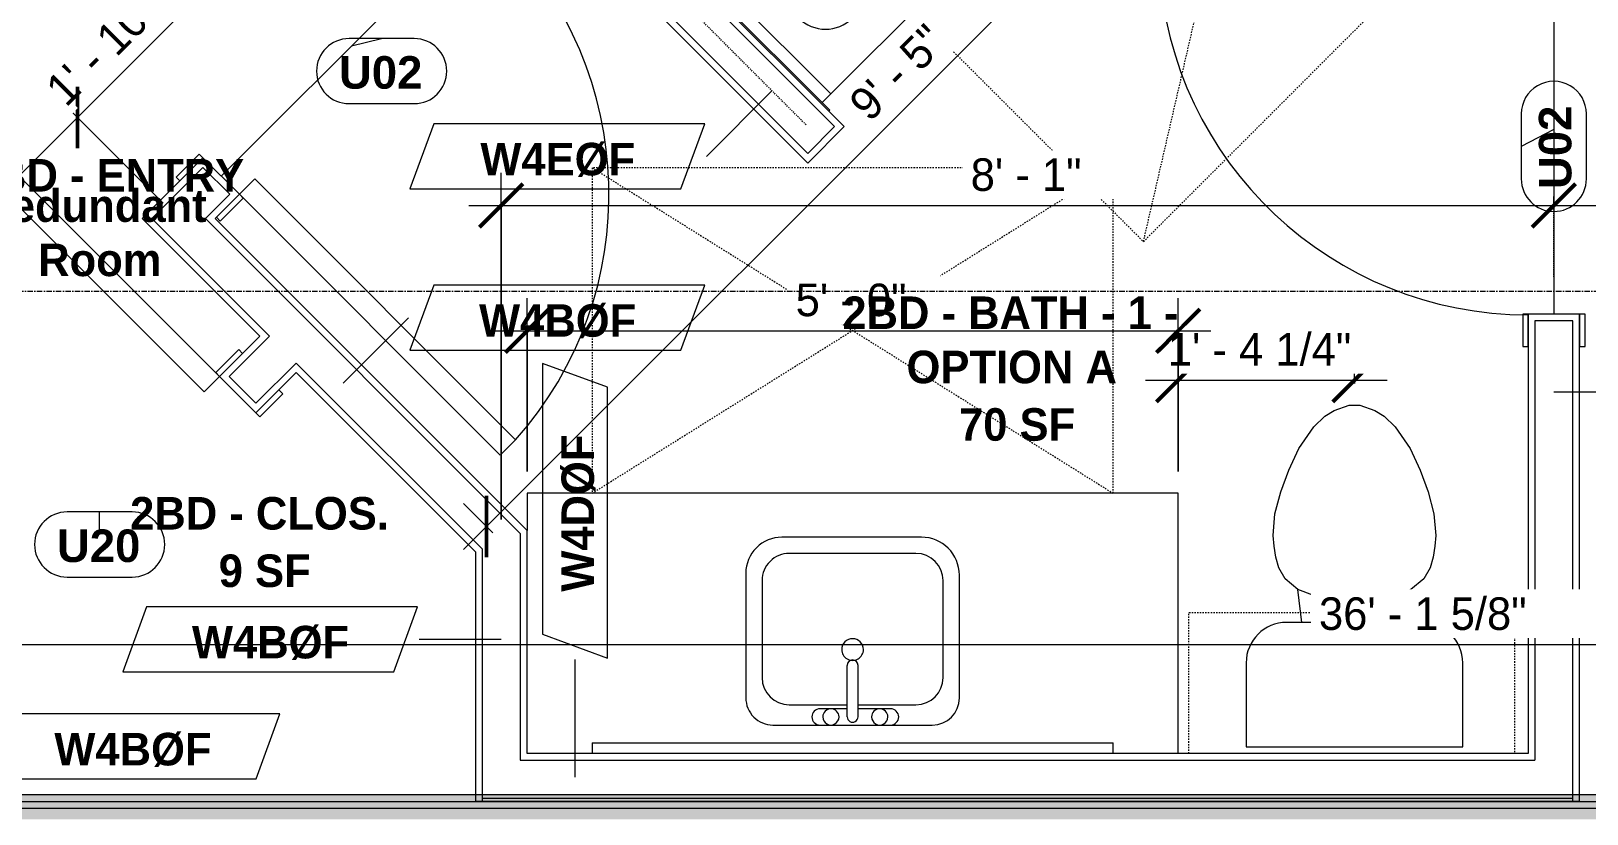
# Model space of a CAD drawing. Header units: inches. Extents: x -4058 to -1781, y 9814 to 12264.
# Drawn here: x -2421.9 to -2278.5, y 10419 to 10491.2 of the extents above; entities that cross this region are included whole.
import ezdxf

# ---------------------------------------------------------------- set-up
doc = ezdxf.new("R2010")
doc.units = ezdxf.units.IN
doc.header["$MEASUREMENT"] = 0
for name, pattern in [('Dash', [0.25, 0.125, -0.125]), ('Dash 3_32_', [0.1875, 0.09375, -0.09375]), ('Grid Line 1_2_', [0.875, 0.5, -0.125, 0.125, -0.125])]:
    doc.linetypes.add(name, pattern=pattern)
for name, color, linetype, lineweight in [('0-1', 7, 'Continuous', 5), ('A-ANNO-DIMS', 211, 'Continuous', 9), ('A-ANNO-DIMS-32', 211, 'Continuous', 9), ('A-AREA-IDEN', 2, 'Continuous', 9), ('A-DETL-1', 90, 'Dash 3_32_', 9), ('A-DOOR-2', 31, 'Continuous', 9), ('A-DOOR-IDEN', 31, 'Continuous', 9), ('A-FLOR-2', 192, 'Continuous', 9), ('A-GENM', 5, 'Continuous', 9), ('A-GENM-2', 147, 'Dash', 9), ('A-WALL-1', 7, 'Continuous', 9), ('A-WALL-2', 113, 'Continuous', 9), ('A-WALL-IDEN', 211, 'Continuous', 9), ('I-WALL-2', 10, 'Continuous', 5), ('I-WALL-3', 7, 'Continuous', 9), ('I-WALL-4', 2, 'Continuous', 9), ('P-SANR-FIXT', 6, 'Continuous', 9), ('Q-CASE', 31, 'Continuous', 9), ('Q-CASE-2', 31, 'Dash', 9), ('S-GRID-1', 1, 'Grid Line 1_2_', 9)]:
    doc.layers.add(name, color=color, linetype=linetype, lineweight=lineweight)
doc.styles.add('Arial_B', font='arialbd.ttf', dxfattribs={"height": 3})
doc.styles.add('Century Gothic', font='ufonts.com_century-gothic.ttf', dxfattribs={"height": 3})
doc.styles.add('Century Gothic_B', font='GOTHICB.TTF', dxfattribs={"height": 3})
doc.dimstyles.new('MARKETING_DIMENSION', dxfattribs={"dimscale": 12, "dimtxt": 3.132505, "dimasz": 0.333333, "dimexe": 0.25, "dimexo": 0.166667, "dimgap": 0.041667, "dimtad": 1, "dimdec": 4, "dimrnd": 0.0625, "dimzin": 3, "dimdsep": 46, "dimlunit": 4, "dimtxsty": 'Century Gothic', "dimblk1": 'OBLIQUE', "dimblk2": 'OBLIQUE', "dimsah": 1, "dimcen": 0.09, "dimdle": 0.25, "dimazin": 0, "dimtfac": 1, "dimtdec": 4, "dimtix": 1, "dimtmove": 0, "dimatfit": 3, "dimfxl": 1, "dimtvp": 1, "dimtfill": 1, "dimfrac": 2, "dimtolj": 1, "dimtzin": 0, "dimarcsym": 2})
doc.dimstyles.new('THE_DIMENSION_STRING_2', dxfattribs={"dimscale": 12, "dimtxt": 3.132505, "dimasz": 0.333333, "dimexe": 0.25, "dimexo": 0.166667, "dimgap": 0.041667, "dimtad": 1, "dimdec": 4, "dimrnd": 0.0625, "dimzin": 3, "dimdsep": 46, "dimlunit": 4, "dimtxsty": 'Century Gothic', "dimblk1": 'OBLIQUE', "dimblk2": 'OBLIQUE', "dimsah": 1, "dimcen": 0.09, "dimdle": 0.25, "dimazin": 0, "dimtfac": 1, "dimtdec": 4, "dimtix": 1, "dimtmove": 0, "dimatfit": 3, "dimfxl": 1, "dimtvp": 1, "dimtfill": 1, "dimfrac": 2, "dimtolj": 1, "dimtzin": 0, "dimarcsym": 2})
doc.dimstyles.new('THE_DIMENSION_STRING_3', dxfattribs={"dimscale": 12, "dimtxt": 3.132505, "dimasz": 0.333333, "dimexe": 0.25, "dimexo": 0.166667, "dimgap": 0.041667, "dimtad": 1, "dimdec": 4, "dimrnd": 0.0625, "dimzin": 3, "dimdsep": 46, "dimlunit": 4, "dimtxsty": 'Century Gothic', "dimblk1": 'OBLIQUE', "dimblk2": 'OBLIQUE', "dimsah": 1, "dimcen": 0.09, "dimdle": 0.25, "dimazin": 0, "dimtfac": 1, "dimtdec": 4, "dimtix": 1, "dimtmove": 0, "dimatfit": 3, "dimfxl": 1, "dimtvp": 1, "dimtfill": 1, "dimfrac": 2, "dimtolj": 1, "dimtzin": 0, "dimarcsym": 2})

# ---------------------------------------------------------------- blocks, each defined once
blk = doc.blocks.new('CTR - 1st Phase - Common Walls_rvt-1-UNITS PLANS - 3RD FLOOR')
at = {"layer": 'I-WALL-2'}
for points in [[(-2076.17, 10420.16), (-2076.17, 10420.79), (-2438.47, 10420.79), (-2437.85, 10420.16), (-2088.02, 10420.16)], [(-2076.17, 10419.54), (-2076.17, 10420.16), (-2437.85, 10420.16), (-2437.22, 10419.54), (-2088.02, 10419.54)], [(-2076.17, 10418.54), (-2076.17, 10419.04), (-2438.31, 10419.04), (-2437.81, 10418.54), (-2088.02, 10418.54)], [(-2076.17, 10419.04), (-2076.17, 10419.54), (-2438.11, 10419.54), (-2437.61, 10419.04), (-2088.02, 10419.04)]]:
    blk.add_hatch(color=256, dxfattribs=at).paths.add_polyline_path(points, flags=0)
at = {"layer": 'A-WALL-1'}
for p, q in [((-2076.17, 10420.16), (-2437.85, 10420.16)), ((-2076.17, 10419.54), (-2437.22, 10419.54))]:
    blk.add_line(p, q, dxfattribs=at)
at = {"layer": 'I-WALL-3'}
blk.add_line((-2076.17, 10420.79), (-2438.47, 10420.79), dxfattribs=at)
blk = doc.blocks.new('SWING - SINGLE - FLUSH - SWING - FLUSH - 2-10 x 6-8 - PRIVACY-4202129-UNITS PLANS - 3RD FLOOR')
at = {"layer": 'A-DOOR-2'}
for p, q in [((15, 2.37), (15, 36.38)), ((17, 36.38), (15, 36.38)), ((17, 2.37), (17, 36.38)), ((-17, 2.87), (-20, 2.87)), ((-20, 2.87), (-20, 2.37)), ((-17, 2.37), (-17, 2.87)), ((20, 2.87), (17, 2.87)), ((17, 2.87), (17, 2.37)), ((20, 2.37), (20, 2.87)), ((-20, 2.37), (-17, 2.37)), ((17, 2.37), (15, 2.37)), ((17, 2.37), (20, 2.37)), ((-17, -2.38), (-20, -2.38)), ((-20, -2.38), (-20, -2.88)), ((-17, -2.88), (-17, -2.38)), ((20, -2.38), (17, -2.38)), ((17, -2.38), (17, -2.88)), ((20, -2.88), (20, -2.38)), ((-20, -2.88), (-17, -2.88)), ((17, -2.88), (20, -2.88))]:
    blk.add_line(p, q, dxfattribs=at)
blk.add_arc((17, 2.37), 34.07, 93.3657, 180, dxfattribs=at)
blk = doc.blocks.new('SWING - SINGLE - FLUSH - SWING - FLUSH - 2-10 x 6-8 - PRIVACY-4202128-UNITS PLANS - 3RD FLOOR')
at = {"layer": 'A-DOOR-2'}
for p, q in [((15, 2.37), (15, 36.38)), ((17, 36.38), (15, 36.38)), ((17, 2.37), (17, 36.38)), ((-17, 2.87), (-20, 2.87)), ((-20, 2.87), (-20, 2.37)), ((-17, 2.37), (-17, 2.87)), ((20, 2.87), (17, 2.87)), ((17, 2.87), (17, 2.37)), ((20, 2.37), (20, 2.87)), ((-20, 2.37), (-17, 2.37)), ((17, 2.37), (15, 2.37)), ((17, 2.37), (20, 2.37)), ((-17, -2.38), (-20, -2.38)), ((-20, -2.38), (-20, -2.88)), ((-17, -2.88), (-17, -2.38)), ((20, -2.38), (17, -2.38)), ((17, -2.38), (17, -2.88)), ((20, -2.88), (20, -2.38)), ((-20, -2.88), (-17, -2.88)), ((17, -2.88), (20, -2.88))]:
    blk.add_line(p, q, dxfattribs=at)
blk.add_arc((17, 2.37), 34.07, 93.3657, 180, dxfattribs=at)
blk = doc.blocks.new('M_Sink Vanity-Square - 500 x 440mm-1352614-UNITS PLANS - 3RD FLOOR')
at = {"layer": 'P-SANR-FIXT'}
for p, q in [((7.96, 7.09), (-6.72, 7.09)), ((3.62, 7.09), (-2.88, 7.09)), ((0.12, 6.33), (0.12, 1.59)), ((1.12, 6.33), (1.12, 1.59)), ((-9.22, 4.59), (-9.22, -6.73)), ((0.12, 5.22), (-5.22, 5.22)), ((-2.88, 5.59), (0.12, 5.59)), ((1.12, 5.59), (3.62, 5.59)), ((6.46, 5.22), (1.12, 5.22)), ((10.46, -6.91), (10.46, 4.59)), ((-7.72, 2.72), (-7.72, -6.23)), ((8.96, -6.23), (8.96, 2.72)), ((-5.22, -8.73), (6.46, -8.73)), ((-5.72, -10.23), (7.14, -10.23))]:
    blk.add_line(p, q, dxfattribs=at)
for centre, radius, start, end in [((-6.72, 4.59), 2.5, 90, 180), ((-2.88, 6.34), 0.75, 90, 270), ((-1.88, 6.34), 0.75, 360, 180), ((-1.88, 6.34), 0.75, 180, 0), ((0.62, 6.33), 0.5, 360, 180), ((2.62, 6.34), 0.75, 360, 180), ((2.62, 6.34), 0.75, 180, 360), ((3.62, 6.34), 0.75, 270, 90), ((7.96, 4.59), 2.5, 360, 90), ((-5.22, 2.72), 2.5, 90, 180), ((6.46, 2.72), 2.5, 0, 90), ((0.62, 1.59), 0.5, 180, 0), ((0.62, 0.13), 1, 360, 180), ((0.62, 0.13), 1, 180, 0), ((-5.72, -6.73), 3.5, 180, 270), ((-5.22, -6.23), 2.5, 180, 270), ((6.46, -6.23), 2.5, 270, 0), ((7.14, -6.91), 3.32, 270, 0)]:
    blk.add_arc(centre, radius, start, end, dxfattribs=at)
blk = doc.blocks.new('Bath Vanity - Bath Vanity 60_-2708009-UNITS PLANS - 3RD FLOOR')
at = {"layer": 'Q-CASE'}
for p, q in [((-29.26, 0), (-29.26, -24)), ((30.74, -24), (30.74, -20.56)), ((-29.26, -24), (30.74, -24))]:
    blk.add_line(p, q, dxfattribs=at)
blk = doc.blocks.new('Toilet-Domestic-3D - Toilet-Domestic-3D-V54-UNITS PLANS - 3RD FLOOR')
at = {"layer": 'P-SANR-FIXT'}
for p, q in [((-2.74, 11), (-1.87, 11.5)), ((-1.87, 11.5), (-0.5, 12)), ((-0.5, 12), (0.5, 12)), ((0.5, 12), (1.87, 11.5)), ((1.87, 11.5), (2.74, 11)), ((-3.74, 10), (-2.74, 11)), ((2.74, 11), (3.74, 10)), ((-5.13, 8), (-3.74, 10)), ((3.74, 10), (5.13, 8)), ((-6.06, 6), (-5.13, 8)), ((5.13, 8), (6.06, 6)), ((-6.79, 4), (-6.06, 6)), ((6.06, 6), (6.79, 4)), ((-7.33, 1.99), (-6.79, 4)), ((6.79, 4), (7.33, 1.99)), ((-7.5, 0), (-7.33, 1.99)), ((7.33, 1.99), (7.5, 0)), ((-7.41, -1), (-7.5, 0)), ((-7.24, -2), (-7.41, -1)), ((7.41, -1), (7.24, -2)), ((7.5, 0), (7.41, -1)), ((-6.97, -3), (-7.24, -2)), ((7.24, -2), (6.97, -3)), ((-6.4, -4), (-6.97, -3)), ((-5.21, -5), (-6.4, -4)), ((6.4, -4), (5.21, -5)), ((6.97, -3), (6.4, -4)), ((-3.84, -5.5), (-5.21, -5)), ((-4.86, -8.02), (-5.21, -5)), ((-2.75, -5.69), (-3.84, -5.5)), ((3.84, -5.5), (2.24, -5.78)), ((5.21, -5), (3.84, -5.5)), ((4.86, -8.02), (5.21, -5)), ((-1, -6), (-2.26, -5.78)), ((1, -6), (-1, -6)), ((1.75, -5.87), (1, -6)), ((6.25, -8.02), (-6.25, -8.02)), ((-9.98, -11.75), (-9.98, -19.48)), ((9.98, -19.48), (9.98, -11.75)), ((-9.98, -19.48), (9.98, -19.48))]:
    blk.add_line(p, q, dxfattribs=at)
for centre, start, end in [((-6.25, -11.75), 90, 180), ((6.25, -11.75), 0, 90)]:
    blk.add_arc(centre, 3.73, start, end, dxfattribs=at)
blk = doc.blocks.new('300 Series Wall Hung Cabinet_326 - 30_-2909953-UNITS PLANS - 3RD FLOOR')
at = {"layer": 'Q-CASE'}
for p, q in [((-2.01, 14.69), (-2.5, 14.69)), ((-2.5, 14.69), (-2.5, 13.19)), ((-2.01, 13.19), (-2.01, 14.69)), ((2.49, 14.69), (2, 14.69)), ((2, 14.69), (2, 13.19)), ((2.49, 13.19), (2.49, 14.69)), ((-2.01, 13.19), (-2.5, 13.19)), ((2.49, 13.19), (2, 13.19))]:
    blk.add_line(p, q, dxfattribs=at)
at = {"layer": 'Q-CASE-2'}
for p, q in [((-15, 0.19), (-15, 13.19)), ((-15, 13.19), (15, 13.19)), ((15, 13.19), (15, 0.19)), ((15, 0.19), (-15, 0.19))]:
    blk.add_line(p, q, dxfattribs=at)
blk = doc.blocks.new('BATHROOM MIRROR - BATHROOM MIRROR 48_-3123886-UNITS PLANS - 3RD FLOOR')
at = {"layer": 'Q-CASE'}
for p, q in [((-23.26, -23), (24.74, -23)), ((-23.26, -23), (-23.26, -24)), ((24.74, -24), (-23.26, -24)), ((24.74, -24), (24.74, -23))]:
    blk.add_line(p, q, dxfattribs=at)
blk = doc.blocks.new('CTS6032CP - CTS6032CP-3806613-UNITS PLANS - 3RD FLOOR')
at = {"layer": 'P-SANR-FIXT'}
for p, q in [((0, -33), (0, 0)), ((0, 0), (60, 0)), ((0.12, -33), (0.12, -0.13)), ((0.12, -0.13), (59.88, -0.13)), ((1.25, -4.25), (4.25, -1.25)), ((4.25, -1.25), (55.69, -1.25)), ((22.5, -4.25), (22.5, -1.25)), ((37.5, -1.25), (37.5, -4.25)), ((55.69, -1.25), (58.75, -4.31)), ((59.88, -0.13), (59.88, -33)), ((60, 0), (60, -33)), ((37.5, -2.25), (22.5, -2.25)), ((1.25, -32), (1.25, -4.25)), ((1.25, -8.02), (4.31, -4.25)), ((4.31, -4.25), (22.5, -4.25)), ((7.6, -4.27), (53.48, -4.27)), ((22.5, -3.25), (37.5, -3.25)), ((37.5, -4.25), (55.94, -4.25)), ((55.94, -4.25), (58.75, -7.23)), ((52.5, -5.25), (13.5, -5.25)), ((58.75, -4.31), (58.75, -32)), ((4.1, -24.96), (4.1, -7.77)), ((56.98, -7.77), (56.98, -24.96)), ((10, -8.75), (10, -22.5)), ((56, -22.5), (56, -8.75)), ((13.5, -26), (52.5, -26)), ((53.48, -28.46), (7.6, -28.46)), ((1.25, -32), (0.12, -32)), ((1.25, -32), (58.75, -32)), ((59.88, -32), (58.75, -32)), ((0, -33), (0.12, -33)), ((59.88, -33), (60, -33))]:
    blk.add_line(p, q, dxfattribs=at)
for centre, radius, start, end in [((7.6, -7.77), 3.5, 90, 180), ((53.48, -7.77), 3.5, 0, 90), ((13.5, -8.75), 3.5, 90, 180), ((52.5, -8.75), 3.5, 360, 90), ((52, -16.25), 1.62, 0, 180), ((52, -16.25), 1.63, 180, 360), ((13.5, -22.5), 3.5, 180, 270), ((52.5, -22.5), 3.5, 270, 0), ((7.6, -24.96), 3.5, 180, 270), ((53.48, -24.96), 3.5, 270, 0)]:
    blk.add_arc(centre, radius, start, end, dxfattribs=at)
blk = doc.blocks.new('ADA Clearances - 30_x48_-V55-UNITS PLANS - 3RD FLOOR')
at = {"layer": 'A-GENM-2'}
for p, q in [((-15, -24), (15, 24)), ((15, -24), (-14.92, 23.87)), ((15, 24), (-14, 24)), ((15, -24), (15, 24)), ((-15, -24), (15, -24))]:
    blk.add_line(p, q, dxfattribs=at)
blk = doc.blocks.new('SWING - SINGLE - FLUSH - SWING - FLUSH - 3-0 x 6-8 - PASSAGE-4202136-UNITS PLANS - 3RD FLOOR')
at = {"layer": 'A-DOOR-2'}
for p, q in [((16, 2.37), (16, 38.39)), ((18, 38.39), (16, 38.39)), ((18, 2.37), (18, 38.39)), ((-18, 2.87), (-21, 2.87)), ((-21, 2.87), (-21, 2.37)), ((-18, 2.37), (-18, 2.87)), ((21, 2.87), (18, 2.87)), ((18, 2.87), (18, 2.37)), ((21, 2.37), (21, 2.87)), ((-21, 2.37), (-18, 2.37)), ((18, 2.37), (16, 2.37)), ((18, 2.37), (21, 2.37)), ((-18, -2.38), (-21, -2.38)), ((-21, -2.38), (-21, -2.88)), ((-18, -2.88), (-18, -2.38)), ((21, -2.38), (18, -2.38)), ((18, -2.38), (18, -2.88)), ((21, -2.88), (21, -2.38)), ((-21, -2.88), (-18, -2.88)), ((18, -2.88), (21, -2.88))]:
    blk.add_line(p, q, dxfattribs=at)
blk.add_arc((18, 2.37), 36.07, 93.1789, 180, dxfattribs=at)
blk = doc.blocks.new('ADA Clearances - 30_x48_-V91-UNITS PLANS - 3RD FLOOR')
at = {"layer": 'A-GENM-2'}
for p, q in [((15, -24), (-15, 24)), ((-15, -24), (15, 24)), ((15, 24), (-15, 24)), ((-15, 24), (-15, -24)), ((-15, -24), (15, -24))]:
    blk.add_line(p, q, dxfattribs=at)
blk = doc.blocks.new('DIMBLOCK360-UNITS PLANS - 3RD FLOOR')
at = {"layer": 'A-ANNO-DIMS-32'}
for p, q in [((-2509.81, 10452.54), (-2509.81, 10431.66)), ((-2509.81, 10434.66), (-2509.81, 10452.54)), ((-2076.17, 10435.49), (-2076.17, 10431.66)), ((-2076.17, 10434.66), (-2076.17, 10435.49)), ((-2509.81, 10434.66), (-2076.17, 10434.66))]:
    blk.add_line(p, q, dxfattribs=at)
at = {"layer": 'A-ANNO-DIMS-32', "lineweight": 50}
for p, q in [((-2509.81, 10434.66), (-2507.81, 10436.66)), ((-2076.17, 10434.66), (-2074.17, 10436.66)), ((-2509.81, 10434.66), (-2511.81, 10432.66)), ((-2076.17, 10434.66), (-2078.17, 10432.66))]:
    blk.add_line(p, q, dxfattribs=at)
at = {"layer": 'A-ANNO-DIMS-32', "color": 0, "insert": (-2303.24, 10439), "char_height": 3, "width": 24.5827, "attachment_point": 1, "line_spacing_factor": 0.984502, "style": 'Century Gothic', "bg_fill": 3, "box_fill_scale": 1.25, "bg_fill_color": 256, "bg_fill_true_color": 13158600, "bg_fill_transparency": 0}
blk.add_mtext('36\' - 1 5/8"', dxfattribs=at)
blk = doc.blocks.new('_Oblique')
at = {"color": 0, "linetype": 'ByBlock', "lineweight": -2}
blk.add_line((-0.5, -0.5), (0.5, 0.5), dxfattribs=at)
blk = doc.blocks.new('DIMBLOCK753-UNITS PLANS - 3RD FLOOR')
at = {"layer": 'A-ANNO-DIMS-32', "lineweight": 50}
for p, q in [((-2401.72, 10499.18), (-2401.72, 10502)), ((-2401.72, 10499.18), (-2401.72, 10496.35)), ((-2417.66, 10483.24), (-2417.66, 10486.07)), ((-2417.66, 10483.24), (-2417.66, 10480.41))]:
    blk.add_line(p, q, dxfattribs=at)
at = {"layer": 'A-ANNO-DIMS-32'}
for p, q in [((-2395.84, 10493.3), (-2403.84, 10501.3)), ((-2401.72, 10499.18), (-2417.66, 10483.24)), ((-2401.72, 10499.18), (-2395.84, 10493.3)), ((-2409.75, 10475.33), (-2419.78, 10485.36)), ((-2417.66, 10483.24), (-2409.75, 10475.33))]:
    blk.add_line(p, q, dxfattribs=at)
at = {"layer": 'A-ANNO-DIMS-32', "color": 0, "insert": (-2420.83, 10486.21), "char_height": 3, "width": 27.387, "attachment_point": 1, "rotation": 45, "line_spacing_factor": 0.984502, "style": 'Century Gothic', "bg_fill": 3, "box_fill_scale": 1.25, "bg_fill_color": 256, "bg_fill_true_color": 13158600, "bg_fill_transparency": 0}
blk.add_mtext('1\' - 10 9/16"', dxfattribs=at)
blk = doc.blocks.new('DIMBLOCK754-UNITS PLANS - 3RD FLOOR')
at = {"layer": 'A-ANNO-DIMS-32', "lineweight": 50}
for p, q in [((-2417.66, 10483.24), (-2417.66, 10486.07)), ((-2417.66, 10483.24), (-2417.66, 10480.41)), ((-2435.78, 10465.12), (-2435.78, 10467.94)), ((-2435.78, 10465.12), (-2435.78, 10462.29))]:
    blk.add_line(p, q, dxfattribs=at)
at = {"layer": 'A-ANNO-DIMS-32'}
for p, q in [((-2409.75, 10475.33), (-2419.78, 10485.36)), ((-2417.66, 10483.24), (-2435.78, 10465.12)), ((-2417.66, 10483.24), (-2409.75, 10475.33)), ((-2435.19, 10464.53), (-2437.9, 10467.24)), ((-2435.78, 10465.12), (-2435.19, 10464.53))]:
    blk.add_line(p, q, dxfattribs=at)
at = {"layer": 'A-ANNO-DIMS-32', "color": 0, "insert": (-2436.21, 10470.83), "char_height": 3, "width": 21.7784, "attachment_point": 1, "rotation": 45, "line_spacing_factor": 0.984502, "style": 'Century Gothic', "bg_fill": 3, "box_fill_scale": 1.25, "bg_fill_color": 256, "bg_fill_true_color": 13158600, "bg_fill_transparency": 0}
blk.add_mtext('2\' - 1 5/8"', dxfattribs=at)
blk = doc.blocks.new('DIMBLOCK798-UNITS PLANS - 3RD FLOOR')
at = {"layer": 'A-ANNO-DIMS-32'}
for p, q in [((-2316.22, 10450.6), (-2316.22, 10462.01)), ((-2299.97, 10458.72), (-2299.97, 10462.01)), ((-2319.22, 10459.01), (-2296.97, 10459.01)), ((-2316.22, 10459.01), (-2316.22, 10450.6)), ((-2299.97, 10459.01), (-2299.97, 10458.72))]:
    blk.add_line(p, q, dxfattribs=at)
at = {"layer": 'A-ANNO-DIMS-32', "lineweight": 50}
for p, q in [((-2316.22, 10459.01), (-2314.22, 10461.01)), ((-2299.97, 10459.01), (-2297.97, 10461.01)), ((-2316.22, 10459.01), (-2318.22, 10457.01)), ((-2299.97, 10459.01), (-2301.97, 10457.01))]:
    blk.add_line(p, q, dxfattribs=at)
at = {"layer": 'A-ANNO-DIMS-32', "color": 0, "insert": (-2317.17, 10463.36), "char_height": 3, "width": 21.7784, "attachment_point": 1, "line_spacing_factor": 0.984502, "style": 'Century Gothic', "bg_fill": 3, "box_fill_scale": 1.25, "bg_fill_color": 256, "bg_fill_true_color": 13158600, "bg_fill_transparency": 0}
blk.add_mtext('1\' - 4 1/4"', dxfattribs=at)
blk = doc.blocks.new('DIMBLOCK801-UNITS PLANS - 3RD FLOOR')
at = {"layer": 'A-ANNO-DIMS-32'}
for p, q in [((-2376.22, 10450.6), (-2376.22, 10466.57)), ((-2316.22, 10450.6), (-2316.22, 10466.57)), ((-2379.22, 10463.57), (-2313.22, 10463.57)), ((-2376.22, 10463.57), (-2376.22, 10450.6)), ((-2316.22, 10463.57), (-2316.22, 10450.6))]:
    blk.add_line(p, q, dxfattribs=at)
at = {"layer": 'A-ANNO-DIMS-32', "lineweight": 50}
for p, q in [((-2376.22, 10463.57), (-2374.22, 10465.57)), ((-2316.22, 10463.57), (-2314.22, 10465.57)), ((-2376.22, 10463.57), (-2378.22, 10461.57)), ((-2316.22, 10463.57), (-2318.22, 10461.57))]:
    blk.add_line(p, q, dxfattribs=at)
at = {"layer": 'A-ANNO-DIMS-32', "color": 0, "insert": (-2351.47, 10467.92), "char_height": 3, "width": 12.5897, "attachment_point": 1, "line_spacing_factor": 0.984502, "style": 'Century Gothic', "bg_fill": 3, "box_fill_scale": 1.25, "bg_fill_color": 256, "bg_fill_true_color": 13158600, "bg_fill_transparency": 0}
blk.add_mtext('5\' - 0"', dxfattribs=at)
blk = doc.blocks.new('Wall Tag - Arch Wall-3956453-UNITS PLANS - 3RD FLOOR')
at = {"layer": 'A-WALL-IDEN'}
for p, q in [((-0.3561, 0.0937), (-0.4244, -0.0937)), ((0.4244, 0.0937), (-0.3561, 0.0937)), ((0.3561, -0.0937), (0.4244, 0.0937)), ((-0.4244, -0.0937), (0.3561, -0.0937))]:
    blk.add_line(p, q, dxfattribs=at)
blk = doc.blocks.new('Door Tag - Type Mark-2601225-UNITS PLANS - 3RD FLOOR')
at = {"layer": 'A-DOOR-IDEN'}
for p, q in [((0.09375, 0.09375), (-0.09375, 0.09375)), ((-0.09375, -0.09375), (0.09375, -0.09375))]:
    blk.add_line(p, q, dxfattribs=at)
for centre, start, end in [((-0.09375, 0), 90, 270), ((0.09375, 0), 270, 90)]:
    blk.add_arc(centre, 0.09375, start, end, dxfattribs=at)
blk = doc.blocks.new('DIMBLOCK1113-UNITS PLANS - 3RD FLOOR')
at = {"layer": 'A-ANNO-DIMS-32', "lineweight": 50}
for p, q in [((-2281.6, 10475.12), (-2279.6, 10477.12)), ((-2076.17, 10475.12), (-2074.17, 10477.12)), ((-2281.6, 10475.12), (-2283.6, 10473.12)), ((-2076.17, 10475.12), (-2078.17, 10473.12))]:
    blk.add_line(p, q, dxfattribs=at)
at = {"layer": 'A-ANNO-DIMS-32'}
for p, q in [((-2076.17, 10432.24), (-2076.17, 10478.12)), ((-2281.6, 10475.95), (-2281.6, 10472.12)), ((-2281.6, 10475.12), (-2281.6, 10475.95)), ((-2284.6, 10475.12), (-2073.17, 10475.12)), ((-2076.17, 10475.12), (-2076.17, 10432.24))]:
    blk.add_line(p, q, dxfattribs=at)
at = {"layer": 'A-ANNO-DIMS-32', "color": 0, "insert": (-2190.3, 10479.47), "char_height": 3, "width": 27.387, "attachment_point": 1, "line_spacing_factor": 0.984502, "style": 'Century Gothic', "bg_fill": 3, "box_fill_scale": 1.25, "bg_fill_color": 256, "bg_fill_true_color": 13158600, "bg_fill_transparency": 0}
blk.add_mtext('17\' - 1 7/16"', dxfattribs=at)
blk = doc.blocks.new('DIMBLOCK1229-UNITS PLANS - 3RD FLOOR')
at = {"layer": 'A-ANNO-DIMS-32'}
for p, q in [((-2378.6, 10446.18), (-2378.6, 10478.12)), ((-2281.6, 10475.95), (-2281.6, 10472.12)), ((-2281.6, 10475.12), (-2281.6, 10475.95)), ((-2381.6, 10475.12), (-2278.6, 10475.12)), ((-2378.6, 10475.12), (-2378.6, 10446.18))]:
    blk.add_line(p, q, dxfattribs=at)
at = {"layer": 'A-ANNO-DIMS-32', "lineweight": 50}
for p, q in [((-2378.6, 10475.12), (-2376.6, 10477.12)), ((-2281.6, 10475.12), (-2279.6, 10477.12)), ((-2378.6, 10475.12), (-2380.6, 10473.12)), ((-2281.6, 10475.12), (-2283.6, 10473.12))]:
    blk.add_line(p, q, dxfattribs=at)
at = {"layer": 'A-ANNO-DIMS-32', "color": 0, "insert": (-2335.34, 10479.47), "char_height": 3, "width": 12.5897, "attachment_point": 1, "line_spacing_factor": 0.984502, "style": 'Century Gothic', "bg_fill": 3, "box_fill_scale": 1.25, "bg_fill_color": 256, "bg_fill_true_color": 13158600, "bg_fill_transparency": 0}
blk.add_mtext('8\' - 1"', dxfattribs=at)
blk = doc.blocks.new('DIMBLOCK1230-UNITS PLANS - 3RD FLOOR')
at = {"layer": 'A-ANNO-DIMS-32'}
for p, q in [((-2297.93, 10527.56), (-2382.08, 10443.41)), ((-2299.46, 10524.85), (-2302.17, 10527.56)), ((-2300.05, 10525.44), (-2299.46, 10524.85)), ((-2379.37, 10444.95), (-2382.08, 10447.65)), ((-2379.95, 10445.53), (-2379.37, 10444.95))]:
    blk.add_line(p, q, dxfattribs=at)
at = {"layer": 'A-ANNO-DIMS-32', "lineweight": 50}
for p, q in [((-2300.05, 10525.44), (-2300.05, 10528.26)), ((-2300.05, 10525.44), (-2300.05, 10522.61)), ((-2379.95, 10445.53), (-2379.95, 10448.36)), ((-2379.95, 10445.53), (-2379.95, 10442.71))]:
    blk.add_line(p, q, dxfattribs=at)
at = {"layer": 'A-ANNO-DIMS-32', "color": 0, "insert": (-2346.78, 10484.85), "char_height": 3, "width": 12.5897, "attachment_point": 1, "rotation": 45, "line_spacing_factor": 0.984502, "style": 'Century Gothic', "bg_fill": 3, "box_fill_scale": 1.25, "bg_fill_color": 256, "bg_fill_true_color": 13158600, "bg_fill_transparency": 0}
blk.add_mtext('9\' - 5"', dxfattribs=at)

msp = doc.modelspace()

# ---------------------------------------------------------------- linework, layer by layer
at = {"layer": 'A-DETL-1'}
for p, q in [((-2350.51592, 10482.56371), (-2371.91464, 10503.96243)), ((-2281.59569, 10468.5394), (-2281.59569, 10475.61493))]:
    msp.add_line(p, q, dxfattribs=at)
at = {"layer": 'A-DOOR-IDEN'}
for p, q in [((-2392.3946, 10489.85212), (-2389.62797, 10490.51132)), ((-2281.59569, 10482.11493), (-2284.59569, 10480.56952))]:
    msp.add_line(p, q, dxfattribs=at)
at = {"layer": 'A-FLOR-2'}
for p, q in [((-2380.37378, 10501.87294), (-2404.41541, 10477.83131)), ((-2281.59569, 10499.11493), (-2281.59569, 10465.11493))]:
    msp.add_line(p, q, dxfattribs=at)
at = {"layer": 'A-WALL-2'}
for p, q in [((-2372.62459, 10507.14726), (-2347.87586, 10482.39852)), ((-2375.09947, 10504.67238), (-2350.35073, 10479.92364)), ((-2350.35073, 10479.92364), (-2347.87586, 10482.39852)), ((-2406.09479, 10479.51069), (-2411.69224, 10473.91324)), ((-2410.80836, 10473.91324), (-2406.09479, 10478.6268)), ((-2402.73604, 10476.15193), (-2406.09479, 10479.51069)), ((-2403.61992, 10476.15193), (-2406.09479, 10478.6268)), ((-2405.85861, 10473.91324), (-2403.61992, 10476.15193)), ((-2404.97473, 10473.91324), (-2402.73604, 10476.15193)), ((-2411.69224, 10473.91324), (-2400.85612, 10463.07711)), ((-2399.97224, 10463.07711), (-2410.80836, 10473.91324)), ((-2376.84569, 10444.90031), (-2405.85861, 10473.91324)), ((-2376.22069, 10445.1592), (-2404.97473, 10473.91324)), ((-2279.22069, 10465.11493), (-2283.97069, 10465.11493)), ((-2283.97069, 10465.11493), (-2283.97069, 10424.6019)), ((-2283.34569, 10464.48993), (-2283.34569, 10423.9769)), ((-2279.84569, 10464.48993), (-2283.34569, 10464.48993)), ((-2279.84569, 10420.2269), (-2279.84569, 10464.48993)), ((-2279.22069, 10420.2269), (-2279.22069, 10465.11493)), ((-2400.85612, 10463.07711), (-2404.57038, 10459.36286)), ((-2399.97224, 10463.07711), (-2403.68649, 10459.36286)), ((-2401.21162, 10456.88798), (-2397.49736, 10460.60224)), ((-2380.34569, 10443.45057), (-2397.49736, 10460.60224)), ((-2404.57038, 10459.36286), (-2401.21162, 10456.0041)), ((-2403.68649, 10459.36286), (-2401.21162, 10456.88798)), ((-2401.21162, 10456.0041), (-2397.49736, 10459.71836)), ((-2397.49736, 10459.71836), (-2380.97069, 10443.19168)), ((-2376.84569, 10444.90031), (-2376.84569, 10423.9769)), ((-2376.22069, 10424.6019), (-2376.22069, 10445.1592)), ((-2380.97069, 10443.19168), (-2380.97069, 10420.2269)), ((-2380.34569, 10420.2269), (-2380.34569, 10443.45057)), ((-2376.84569, 10423.9769), (-2283.34569, 10423.9769)), ((-2370.22069, 10424.6019), (-2376.22069, 10424.6019)), ((-2283.97069, 10424.6019), (-2322.22069, 10424.6019)), ((-2380.97069, 10420.2269), (-2279.22069, 10420.2269)), ((-2380.34569, 10420.4769), (-2279.84569, 10420.4769))]:
    msp.add_line(p, q, dxfattribs=at)
at = {"layer": 'A-WALL-IDEN'}
for p, q in [((-2353.65243, 10485.70022), (-2359.70115, 10479.6515)), ((-2393.18022, 10458.75997), (-2387.16456, 10464.77564)), ((-2281.59569, 10457.9396), (-2270.75253, 10457.9396))]:
    msp.add_line(p, q, dxfattribs=at)
at = {"layer": 'I-WALL-4'}
for p, q in [((-2375.09947, 10503.7885), (-2350.35073, 10479.03976)), ((-2346.99197, 10482.39852), (-2348.40619, 10483.81273)), ((-2350.35073, 10479.03976), (-2346.99197, 10482.39852))]:
    msp.add_line(p, q, dxfattribs=at)

# ---------------------------------------------------------------- block references
at = {"layer": '0-1'}
msp.add_blockref('CTR - 1st Phase - Common Walls_rvt-1-UNITS PLANS - 3RD FLOOR', (0, 0), dxfattribs=at)
at = {"layer": 'A-DOOR-2'}
for name, p, rotation in [('SWING - SINGLE - FLUSH - SWING - FLUSH - 2-10 x 6-8 - PRIVACY-4202128-UNITS PLANS - 3RD FLOOR', (-2392.3946, 10489.85212), 225.0000000000711), ('SWING - SINGLE - FLUSH - SWING - FLUSH - 2-10 x 6-8 - PRIVACY-4202129-UNITS PLANS - 3RD FLOOR', (-2281.59569, 10482.11493), 90.00000000004928), ('SWING - SINGLE - FLUSH - SWING - FLUSH - 3-0 x 6-8 - PASSAGE-4202136-UNITS PLANS - 3RD FLOOR', (-2415.61892, 10444.95556), 45.00000000006748)]:
    msp.add_blockref(name, p, dxfattribs=dict(at, rotation=rotation))
at = {"layer": 'A-DOOR-IDEN', "xscale": 31.99999999999999, "yscale": 31.99999999999999, "zscale": 31.99999999999999, "rotation": 89.99999999999955}
msp.add_blockref('Door Tag - Type Mark-2601225-UNITS PLANS - 3RD FLOOR', (-2281.59569, 10480.56952), dxfattribs=at)
at = {"layer": 'A-GENM'}
for name, p, rotation in [('ADA Clearances - 30_x48_-V55-UNITS PLANS - 3RD FLOOR', (-2313.05085, 10499.36908), 315.0000000000881), ('ADA Clearances - 30_x48_-V91-UNITS PLANS - 3RD FLOOR', (-2346.22069, 10463.6019), 270.0000000001796)]:
    msp.add_blockref(name, p, dxfattribs=dict(at, rotation=rotation))
at = {"layer": 'A-WALL-IDEN', "xscale": 31.99999999999999, "yscale": 31.99999999999999, "zscale": 31.99999999999999}
for p in [(-2373.43286, 10479.6515), (-2412.57542, 10425.26125)]:
    msp.add_blockref('Wall Tag - Arch Wall-3956453-UNITS PLANS - 3RD FLOOR', p, dxfattribs=at)
at = {"layer": 'P-SANR-FIXT'}
for name, p, rotation in [('CTS6032CP - CTS6032CP-3806613-UNITS PLANS - 3RD FLOOR', (-2371.74071, 10507.14726), 45.00000000022006), ('M_Sink Vanity-Square - 500 x 440mm-1352614-UNITS PLANS - 3RD FLOOR', (-2345.603, 10434.31923), 180)]:
    msp.add_blockref(name, p, dxfattribs=dict(at, rotation=rotation))
msp.add_blockref('Toilet-Domestic-3D - Toilet-Domestic-3D-V54-UNITS PLANS - 3RD FLOOR', (-2299.97069, 10444.71562), dxfattribs=at)
at = {"layer": 'Q-CASE', "rotation": 180}
msp.add_blockref('Bath Vanity - Bath Vanity 60_-2708009-UNITS PLANS - 3RD FLOOR', (-2345.48298, 10424.6019), dxfattribs=at)
at = {"layer": 'Q-CASE'}
for name, p in [('300 Series Wall Hung Cabinet_326 - 30_-2909953-UNITS PLANS - 3RD FLOOR', (-2300.22069, 10424.4144)), ('BATHROOM MIRROR - BATHROOM MIRROR 48_-3123886-UNITS PLANS - 3RD FLOOR', (-2346.95839, 10448.6019))]:
    msp.add_blockref(name, p, dxfattribs=at)

# ---------------------------------------------------------------- texts
at = {"layer": 'A-DOOR-IDEN', "insert": (-2393.55986, 10488.89117), "char_height": 3, "width": 9.393, "attachment_point": 1, "style": 'Arial_B'}
msp.add_mtext('U02', dxfattribs=at)
at = {"layer": 'A-DOOR-IDEN', "insert": (-2282.97554, 10476.63763), "char_height": 3, "width": 9.393, "attachment_point": 1, "rotation": 90, "style": 'Arial_B'}
msp.add_mtext('U02', dxfattribs=at)
at = {"layer": 'A-WALL-IDEN', "char_height": 3, "attachment_point": 1, "style": 'Century Gothic_B'}
for s, insert, width in [('W4EØF', (-2380.52909, 10480.89903), 17.069), ('W4BØF', (-2419.79134, 10426.50878), 17.372)]:
    msp.add_mtext(s, dxfattribs=dict(at, insert=insert, width=width))

# ---------------------------------------------------------------- next in the draw order: dimensions: what is measured, and where the dimension line sits
at = {"layer": 'A-ANNO-DIMS'}
dim = msp.add_linear_dim(base=(-2417.65735, 10483.2371), p1=(-2394.42753, 10491.88506), p2=(-2408.33349, 10473.91324), angle=45, dimstyle='THE_DIMENSION_STRING_3', override={"dimpost": '<>', "dimfxl": 22.723598}, dxfattribs=at)
dim.commit()
dim.dimension.update_dxf_attribs({"geometry": 'DIMBLOCK753-UNITS PLANS - 3RD FLOOR', "text_midpoint": (-2411.27301, 10492.79164)})
dim = msp.add_linear_dim(base=(-2076.17374, 10434.65899), p1=(-2509.81124, 10454.5394), p2=(-2076.17374, 10437.48741), dimstyle='THE_DIMENSION_STRING_2', override={"dimpost": '<>', "dimfxl": 433.972639}, dxfattribs=at)
dim.commit()
dim.dimension.update_dxf_attribs({"geometry": 'DIMBLOCK360-UNITS PLANS - 3RD FLOOR', "text_midpoint": (-2292.99249, 10436.90066)})

# ---------------------------------------------------------------- next in the draw order: linework, layer by layer
at = {"layer": 'A-DOOR-IDEN'}
msp.add_line((-2415.61892, 10444.95556), (-2415.61892, 10446.87633), dxfattribs=at)
at = {"layer": 'A-WALL-IDEN'}
for p, q in [((-2378.59569, 10435.12494), (-2386.16456, 10435.12494)), ((-2371.80596, 10422.4144), (-2371.80596, 10433.25755))]:
    msp.add_line(p, q, dxfattribs=at)

# ---------------------------------------------------------------- next in the draw order: block references
at = {"layer": 'A-DOOR-IDEN', "xscale": 31.99999999999999, "yscale": 31.99999999999999, "zscale": 31.99999999999999}
for p in [(-2389.62797, 10487.51132), (-2415.61892, 10443.87633)]:
    msp.add_blockref('Door Tag - Type Mark-2601225-UNITS PLANS - 3RD FLOOR', p, dxfattribs=at)
at = {"layer": 'A-WALL-IDEN', "xscale": 31.99999999999999, "yscale": 31.99999999999999, "zscale": 31.99999999999999}
msp.add_blockref('Wall Tag - Arch Wall-3956453-UNITS PLANS - 3RD FLOOR', (-2399.89627, 10435.12494), dxfattribs=at)

# ---------------------------------------------------------------- next in the draw order: texts
at = {"layer": 'A-AREA-IDEN', "char_height": 3, "attachment_point": 1, "style": 'Century Gothic_B'}
for s, insert, width in [('2BD - CLOS.', (-2412.80517, 10448.2484), 29.29), ('9 SF', (-2404.64139, 10442.95126), 9.494)]:
    msp.add_mtext(s, dxfattribs=dict(at, insert=insert, width=width))
at = {"layer": 'A-DOOR-IDEN', "insert": (-2419.5508, 10445.25618), "char_height": 3, "width": 9.393, "attachment_point": 1, "style": 'Arial_B'}
msp.add_mtext('U20', dxfattribs=at)
at = {"layer": 'A-WALL-IDEN', "insert": (-2407.11219, 10436.37247), "char_height": 3, "width": 17.372, "attachment_point": 1, "style": 'Century Gothic_B'}
msp.add_mtext('W4BØF', dxfattribs=at)

# ---------------------------------------------------------------- next in the draw order: dimensions: what is measured, and where the dimension line sits
at = {"layer": 'A-ANNO-DIMS'}
dim = msp.add_linear_dim(base=(-2435.778905, 10465.115541), p1=(-2408.333486, 10473.913237), p2=(-2433.778905, 10463.115541), angle=45, dimstyle='THE_DIMENSION_STRING_3', override={"dimpost": '<>', "dimfxl": 27.641627}, dxfattribs=at)
dim.commit()
dim.dimension.update_dxf_attribs({"geometry": 'DIMBLOCK754-UNITS PLANS - 3RD FLOOR', "text_midpoint": (-2428.303228, 10475.761422)})
for base, p1, p2, dimstyle, override, picture, middle in [((-2076.173737, 10475.120575), (-2281.595688, 10477.949002), (-2076.173737, 10434.239933), 'MARKETING_DIMENSION', {"dimpost": '<>', "dimfxl": 210.02062}, 'DIMBLOCK1113-UNITS PLANS - 3RD FLOOR', (-2178.884712, 10477.362248)), ((-2299.97069, 10459.01008), (-2316.22069, 10448.6019), (-2299.97069, 10456.71562), 'THE_DIMENSION_STRING_3', {"dimpost": '<>', "dimfxl": 18.163011}, 'DIMBLOCK798-UNITS PLANS - 3RD FLOOR', (-2308.09569, 10461.25175))]:
    dim = msp.add_linear_dim(base=base, p1=p1, p2=p2, dimstyle=dimstyle, override=override, dxfattribs=at)
    dim.commit()
    dim.dimension.update_dxf_attribs({"geometry": picture, "text_midpoint": middle})

# ---------------------------------------------------------------- next in the draw order: texts
at = {"layer": 'A-AREA-IDEN', "char_height": 3, "attachment_point": 1, "style": 'Century Gothic_B'}
for s, insert, width in [('2BD - ENTRY', (-2427.48511, 10479.4061), 29.492), ('Redundant', (-2426.6977, 10476.60975), 27.573), ('Room', (-2421.28104, 10471.60975), 14.544)]:
    msp.add_mtext(s, dxfattribs=dict(at, insert=insert, width=width))

# ---------------------------------------------------------------- next in the draw order: dimensions: what is measured, and where the dimension line sits
at = {"layer": 'A-ANNO-DIMS'}
dim = msp.add_linear_dim(base=(-2316.22069, 10463.57258), p1=(-2376.22069, 10448.6019), p2=(-2316.22069, 10448.6019), dimstyle='THE_DIMENSION_STRING_3', override={"dimpost": '<>', "dimfxl": 60}, dxfattribs=at)
dim.commit()
dim.dimension.update_dxf_attribs({"geometry": 'DIMBLOCK801-UNITS PLANS - 3RD FLOOR', "text_midpoint": (-2346.22069, 10465.64804)})

# ---------------------------------------------------------------- next in the draw order: linework, layer by layer
at = {"layer": 'S-GRID-1'}
msp.add_line((-1781.27288, 10467.1894), (-4041.7795, 10467.1894), dxfattribs=at)

# ---------------------------------------------------------------- next in the draw order: block references
at = {"layer": 'A-WALL-IDEN', "xscale": 31.99999999999999, "yscale": 31.99999999999999, "zscale": 31.99999999999999}
msp.add_blockref('Wall Tag - Arch Wall-3956453-UNITS PLANS - 3RD FLOOR', (-2373.43286, 10464.77564), dxfattribs=at)
at = {"layer": 'A-WALL-IDEN', "xscale": 31.99999999999999, "yscale": 31.99999999999999, "zscale": 31.99999999999999, "rotation": 89.99999999999955}
msp.add_blockref('Wall Tag - Arch Wall-3956453-UNITS PLANS - 3RD FLOOR', (-2371.80596, 10446.98926), dxfattribs=at)

# ---------------------------------------------------------------- next in the draw order: texts
at = {"layer": 'A-AREA-IDEN', "char_height": 3, "attachment_point": 1, "style": 'Century Gothic_B'}
for s, insert, width in [('2BD - BATH - 1 -', (-2347.16766, 10466.7367), 38.481), ('OPTION A', (-2341.251, 10461.7367), 24.24), ('70 SF', (-2336.41491, 10456.43799), 12.423)]:
    msp.add_mtext(s, dxfattribs=dict(at, insert=insert, width=width))
at = {"layer": 'A-WALL-IDEN', "insert": (-2380.64878, 10466.02317), "char_height": 3, "width": 17.372, "attachment_point": 1, "style": 'Century Gothic_B'}
msp.add_mtext('W4BØF', dxfattribs=at)
at = {"layer": 'A-WALL-IDEN', "insert": (-2373.05349, 10439.52137), "char_height": 3, "width": 17.978, "attachment_point": 1, "rotation": 90, "style": 'Century Gothic_B'}
msp.add_mtext('W4DØF', dxfattribs=at)

# ---------------------------------------------------------------- next in the draw order: dimensions: what is measured, and where the dimension line sits
at = {"layer": 'A-ANNO-DIMS'}
dim = msp.add_linear_dim(base=(-2281.59569, 10475.12058), p1=(-2378.59569, 10444.17544), p2=(-2281.59569, 10477.949), dimstyle='MARKETING_DIMENSION', override={"dimpost": '<>', "dimfxl": 102.711506}, dxfattribs=at)
dim.commit()
dim.dimension.update_dxf_attribs({"geometry": 'DIMBLOCK1229-UNITS PLANS - 3RD FLOOR', "text_midpoint": (-2330.09569, 10477.19603)})

# ---------------------------------------------------------------- next in the draw order: dimensions: what is measured, and where the dimension line sits
dim = msp.add_linear_dim(base=(-2379.95369, 10445.53344), p1=(-2298.05062, 10523.43651), p2=(-2377.95369, 10443.53344), angle=45, dimstyle='MARKETING_DIMENSION', override={"dimpost": '<>', "dimfxl": 113}, dxfattribs=at)
dim.commit()
dim.dimension.update_dxf_attribs({"geometry": 'DIMBLOCK1230-UNITS PLANS - 3RD FLOOR', "text_midpoint": (-2341.46973, 10486.95254)})

doc.saveas('drawing.dxf')
